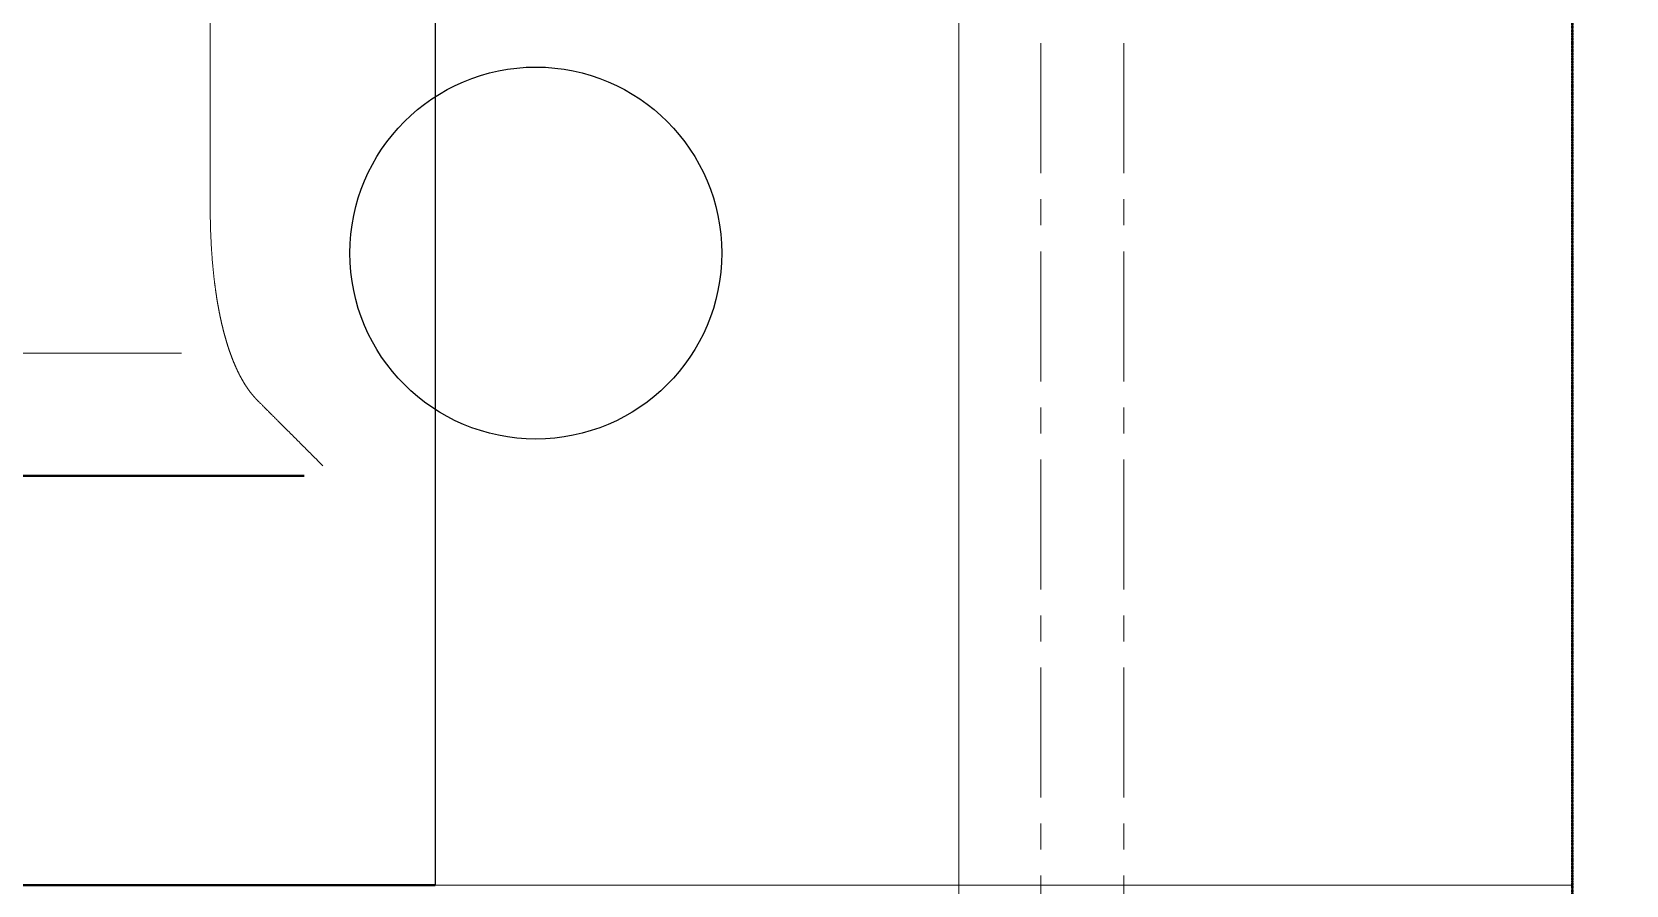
# Model space of a CAD drawing. Header units: millimetres. Extents: x 7371 to 278338, y -43753 to 35464.
# Drawn here: x 20355.1 to 20744.5, y 26710.1 to 26918.5 of the extents above; entities that cross this region are included whole.
import ezdxf

# ---------------------------------------------------------------- set-up
doc = ezdxf.new("R2010")
doc.units = ezdxf.units.MM
doc.header["$MEASUREMENT"] = 0
doc.linetypes.add('CENTER', pattern=[50.8, 31.75, -6.35, 6.35, -6.35])
doc.linetypes.add('DASHED2', pattern=[0.375, 0.25, -0.125])
for name, color, linetype, lineweight in [('8', 8, 'Continuous', 5), ('BODY', 7, 'Continuous', 40), ('BODY2', 7, 'Continuous', 15), ('DINDING', 1, 'Continuous', 20), ('LEGEND', 1, 'DASHED2', 50), ('PIPA AIR BERSIH', 5, 'CENTER', 5)]:
    doc.layers.add(name, color=color, linetype=linetype, lineweight=lineweight)

# ---------------------------------------------------------------- blocks, each defined once
blk = doc.blocks.new('A$Cbe85e2cb')
at = {"layer": 'BODY'}
for points in [[(0, 0.24583), (0, 0.0144)], [(0.1, 0.2466), (0.1, 0.0464)]]:
    blk.add_lwpolyline(points, dxfattribs=at)
at = {"layer": 'BODY2'}
for points in [[(0.13, 0.21927), (0.13, 0.0764)], [(0.10246, 0.04186), (0.10302, 0.04242), (0.10358, 0.04298), (0.10413, 0.04353), (0.10441, 0.04381), (0.10469, 0.04409), (0.10496, 0.04436), (0.10524, 0.04464), (0.10552, 0.04492), (0.10579, 0.04519), (0.10607, 0.04547), (0.10635, 0.04575), (0.10662, 0.04602), (0.1069, 0.0463), (0.10718, 0.04658), (0.10745, 0.04685), (0.10773, 0.04713), (0.108, 0.0474), (0.10828, 0.04768), (0.10855, 0.04795), (0.10883, 0.04823), (0.1091, 0.0485), (0.10938, 0.04878), (0.10965, 0.04905), (0.10992, 0.04932), (0.1102, 0.0496), (0.11047, 0.04987), (0.11074, 0.05014), (0.11102, 0.05042), (0.11129, 0.05069), (0.11156, 0.05096), (0.11183, 0.05123), (0.11197, 0.05137), (0.1121, 0.0515), (0.11224, 0.05164), (0.11238, 0.05178), (0.11251, 0.05191), (0.11265, 0.05205), (0.11278, 0.05218), (0.11292, 0.05232), (0.11305, 0.05245), (0.11319, 0.05259), (0.11332, 0.05272), (0.11346, 0.05286), (0.11359, 0.05299), (0.11373, 0.05313), (0.11386, 0.05326), (0.11399, 0.05339), (0.11413, 0.05353), (0.11426, 0.05366), (0.1144, 0.0538), (0.11453, 0.05393), (0.11466, 0.05406), (0.1148, 0.0542), (0.11493, 0.05433), (0.11507, 0.05447), (0.1152, 0.0546), (0.11533, 0.05473), (0.11547, 0.05487), (0.1156, 0.055), (0.11573, 0.05513), (0.11586, 0.05526), (0.116, 0.0554), (0.11613, 0.05553), (0.11626, 0.05566), (0.1164, 0.0558), (0.11653, 0.05593), (0.11666, 0.05606), (0.11679, 0.05619), (0.11692, 0.05632), (0.11706, 0.05646), (0.11719, 0.05659), (0.11732, 0.05672), (0.11745, 0.05685), (0.11758, 0.05698), (0.11771, 0.05711), (0.11785, 0.05725), (0.11798, 0.05738), (0.11811, 0.05751), (0.11824, 0.05764), (0.11837, 0.05777), (0.1184, 0.0578), (0.11841, 0.05781), (0.11841, 0.05781), (0.11842, 0.05782), (0.11842, 0.05782), (0.11843, 0.05783), (0.11843, 0.05783), (0.11844, 0.05784), (0.11844, 0.05784), (0.11845, 0.05785), (0.11846, 0.05786), (0.11847, 0.05787), (0.11848, 0.05788), (0.11849, 0.05789), (0.1185, 0.0579), (0.11851, 0.05791), (0.11852, 0.05792), (0.11856, 0.05796), (0.11861, 0.05801), (0.11865, 0.05805), (0.1187, 0.05809), (0.11874, 0.05814), (0.11879, 0.05818), (0.11883, 0.05822), (0.11888, 0.05826), (0.11892, 0.05831), (0.11897, 0.05835), (0.11901, 0.05839), (0.11906, 0.05843), (0.11911, 0.05847), (0.11915, 0.05852), (0.1192, 0.05856), (0.11925, 0.0586), (0.11929, 0.05864), (0.11934, 0.05868), (0.11939, 0.05872), (0.11943, 0.05876), (0.11948, 0.05881), (0.11953, 0.05885), (0.11958, 0.05889), (0.11962, 0.05893), (0.11967, 0.05897), (0.11972, 0.05901), (0.11977, 0.05905), (0.11982, 0.05909), (0.11987, 0.05913), (0.11992, 0.05917), (0.11997, 0.05921), (0.12001, 0.05925), (0.12006, 0.05929), (0.12011, 0.05933), (0.12016, 0.05937), (0.12021, 0.05941), (0.12026, 0.05945), (0.12031, 0.05948), (0.12036, 0.05952), (0.12041, 0.05956), (0.12046, 0.0596), (0.12052, 0.05964), (0.12057, 0.05968), (0.12062, 0.05972), (0.12067, 0.05976), (0.12072, 0.05979), (0.12077, 0.05983), (0.12082, 0.05987), (0.12088, 0.05991), (0.12093, 0.05995), (0.12098, 0.05998), (0.12103, 0.06002), (0.12108, 0.06006), (0.12114, 0.0601), (0.12119, 0.06013), (0.12124, 0.06017), (0.1213, 0.06021), (0.12135, 0.06025), (0.1214, 0.06028), (0.12146, 0.06032), (0.12151, 0.06036), (0.12156, 0.06039), (0.12162, 0.06043), (0.12167, 0.06047), (0.12173, 0.0605), (0.12178, 0.06054), (0.12184, 0.06057), (0.12189, 0.06061), (0.12195, 0.06065), (0.122, 0.06068), (0.12206, 0.06072), (0.12211, 0.06075), (0.12217, 0.06079), (0.12222, 0.06083), (0.12228, 0.06086), (0.12234, 0.0609), (0.12239, 0.06093), (0.12245, 0.06097), (0.12251, 0.061), (0.12256, 0.06104), (0.12262, 0.06107), (0.12268, 0.06111), (0.12273, 0.06114), (0.12279, 0.06118), (0.12285, 0.06121), (0.12291, 0.06125), (0.12296, 0.06128), (0.12302, 0.06131), (0.12308, 0.06135), (0.12314, 0.06138), (0.1232, 0.06142), (0.12326, 0.06145), (0.12331, 0.06149), (0.12337, 0.06152), (0.12343, 0.06155), (0.12349, 0.06159), (0.12355, 0.06162), (0.12361, 0.06165), (0.12367, 0.06169), (0.12373, 0.06172), (0.12379, 0.06175), (0.12385, 0.06179), (0.12391, 0.06182), (0.12397, 0.06185), (0.12403, 0.06189), (0.12409, 0.06192), (0.12415, 0.06195), (0.12421, 0.06199), (0.12427, 0.06202), (0.12434, 0.06205), (0.1244, 0.06208), (0.12446, 0.06212), (0.12452, 0.06215), (0.12458, 0.06218), (0.12465, 0.06221), (0.12471, 0.06224), (0.12477, 0.06228), (0.12483, 0.06231), (0.1249, 0.06234), (0.12496, 0.06237), (0.12502, 0.0624), (0.12509, 0.06244), (0.12515, 0.06247), (0.12521, 0.0625), (0.12528, 0.06253), (0.12534, 0.06256), (0.1254, 0.06259), (0.12547, 0.06262), (0.12553, 0.06266), (0.1256, 0.06269), (0.12566, 0.06272), (0.12573, 0.06275), (0.12579, 0.06278), (0.12586, 0.06281), (0.12592, 0.06284), (0.12599, 0.06287), (0.12605, 0.0629), (0.12612, 0.06293), (0.12618, 0.06296), (0.12625, 0.06299), (0.12632, 0.06302), (0.12638, 0.06305), (0.12645, 0.06308), (0.12652, 0.06311), (0.12658, 0.06314), (0.12665, 0.06317), (0.12672, 0.0632), (0.12678, 0.06323), (0.12685, 0.06326), (0.12692, 0.06329), (0.12699, 0.06332), (0.12705, 0.06335), (0.12712, 0.06338), (0.12719, 0.06341), (0.12726, 0.06344), (0.12733, 0.06347), (0.1274, 0.0635), (0.12747, 0.06353), (0.12753, 0.06356), (0.1276, 0.06358), (0.12767, 0.06361), (0.12774, 0.06364), (0.12781, 0.06367), (0.12788, 0.0637), (0.12795, 0.06373), (0.12802, 0.06376), (0.12809, 0.06378), (0.12816, 0.06381), (0.12823, 0.06384), (0.1283, 0.06387), (0.12837, 0.0639), (0.12845, 0.06393), (0.12852, 0.06395), (0.12859, 0.06398), (0.12866, 0.06401), (0.12873, 0.06404), (0.1288, 0.06406), (0.12887, 0.06409), (0.12895, 0.06412), (0.12902, 0.06415), (0.12909, 0.06417), (0.12916, 0.0642), (0.12924, 0.06423), (0.12931, 0.06426), (0.12938, 0.06428), (0.12946, 0.06431), (0.12953, 0.06434), (0.1296, 0.06436), (0.12968, 0.06439), (0.12975, 0.06442), (0.12982, 0.06444), (0.1299, 0.06447), (0.12997, 0.0645), (0.13005, 0.06452), (0.13012, 0.06455), (0.13019, 0.06458), (0.13027, 0.0646), (0.13034, 0.06463), (0.13042, 0.06466), (0.1305, 0.06468), (0.13057, 0.06471), (0.13065, 0.06473), (0.13072, 0.06476), (0.1308, 0.06478), (0.13087, 0.06481), (0.13095, 0.06484), (0.13103, 0.06486), (0.1311, 0.06489), (0.13118, 0.06491), (0.13126, 0.06494), (0.13133, 0.06496), (0.13141, 0.06499), (0.13149, 0.06501), (0.13156, 0.06504), (0.13164, 0.06506), (0.13172, 0.06509), (0.1318, 0.06511), (0.13188, 0.06514), (0.13195, 0.06516), (0.13203, 0.06519), (0.13211, 0.06521), (0.13219, 0.06524), (0.13227, 0.06526), (0.13235, 0.06529), (0.13243, 0.06531), (0.1325, 0.06533), (0.13258, 0.06536), (0.13266, 0.06538), (0.13274, 0.06541), (0.13282, 0.06543), (0.1329, 0.06545), (0.13298, 0.06548), (0.13306, 0.0655), (0.13314, 0.06553), (0.13322, 0.06555), (0.1333, 0.06557), (0.13339, 0.0656), (0.13347, 0.06562), (0.13355, 0.06564), (0.13363, 0.06567), (0.13371, 0.06569), (0.13379, 0.06571), (0.13387, 0.06574), (0.13395, 0.06576), (0.13404, 0.06578), (0.13412, 0.0658), (0.1342, 0.06583), (0.13428, 0.06585), (0.13437, 0.06587), (0.13445, 0.06589), (0.13453, 0.06592), (0.13461, 0.06594), (0.1347, 0.06596), (0.13478, 0.06598), (0.13486, 0.06601), (0.13495, 0.06603), (0.13503, 0.06605), (0.13511, 0.06607), (0.1352, 0.06609), (0.13528, 0.06612), (0.13537, 0.06614), (0.13545, 0.06616), (0.13554, 0.06618), (0.13562, 0.0662), (0.13571, 0.06622), (0.13579, 0.06625), (0.13588, 0.06627), (0.13596, 0.06629), (0.13605, 0.06631), (0.13613, 0.06633), (0.13622, 0.06635), (0.1363, 0.06637), (0.13639, 0.06639), (0.13647, 0.06641), (0.13656, 0.06643), (0.13665, 0.06646), (0.13673, 0.06648), (0.13682, 0.0665), (0.13691, 0.06652), (0.13699, 0.06654), (0.13708, 0.06656), (0.13717, 0.06658), (0.13726, 0.0666), (0.13734, 0.06662), (0.13743, 0.06664), (0.13752, 0.06666), (0.13761, 0.06668), (0.13769, 0.0667), (0.13778, 0.06672), (0.13787, 0.06674), (0.13796, 0.06676), (0.13805, 0.06678), (0.13814, 0.0668), (0.13822, 0.06682), (0.13831, 0.06683), (0.1384, 0.06685), (0.13849, 0.06687), (0.13858, 0.06689), (0.13867, 0.06691), (0.13876, 0.06693), (0.13885, 0.06695), (0.13894, 0.06697), (0.13903, 0.06699), (0.13912, 0.06701), (0.13921, 0.06702), (0.1393, 0.06704), (0.13939, 0.06706), (0.13948, 0.06708), (0.13957, 0.0671), (0.13966, 0.06712), (0.13975, 0.06713), (0.13984, 0.06715), (0.13993, 0.06717), (0.14003, 0.06719), (0.14012, 0.06721), (0.14021, 0.06722), (0.1403, 0.06724), (0.14039, 0.06726), (0.14048, 0.06728), (0.14058, 0.06729), (0.14067, 0.06731), (0.14076, 0.06733), (0.14085, 0.06735), (0.14095, 0.06736), (0.14104, 0.06738), (0.14113, 0.0674), (0.14122, 0.06741), (0.14132, 0.06743), (0.14141, 0.06745), (0.1415, 0.06746), (0.1416, 0.06748), (0.14169, 0.0675), (0.14178, 0.06751), (0.14188, 0.06753), (0.14197, 0.06755), (0.14206, 0.06756), (0.14216, 0.06758), (0.14225, 0.0676), (0.14235, 0.06761), (0.14244, 0.06763), (0.14254, 0.06764), (0.14263, 0.06766), (0.14273, 0.06768), (0.14282, 0.06769), (0.14292, 0.06771), (0.14301, 0.06772), (0.14311, 0.06774), (0.1432, 0.06775), (0.1433, 0.06777), (0.14339, 0.06778), (0.14349, 0.0678), (0.14358, 0.06782), (0.14368, 0.06783), (0.14378, 0.06785), (0.14387, 0.06786), (0.14397, 0.06787), (0.14406, 0.06789), (0.14416, 0.0679), (0.14426, 0.06792), (0.14435, 0.06793), (0.14445, 0.06795), (0.14455, 0.06796), (0.14464, 0.06798), (0.14474, 0.06799), (0.14484, 0.06801), (0.14494, 0.06802), (0.14503, 0.06803), (0.14513, 0.06805), (0.14523, 0.06806), (0.14533, 0.06808), (0.14542, 0.06809), (0.14552, 0.0681), (0.14562, 0.06812), (0.14572, 0.06813), (0.14582, 0.06814), (0.14591, 0.06816), (0.14601, 0.06817), (0.14611, 0.06818), (0.14621, 0.0682), (0.14631, 0.06821), (0.14641, 0.06822), (0.14651, 0.06823), (0.1466, 0.06825), (0.1467, 0.06826), (0.1468, 0.06827), (0.1469, 0.06829), (0.147, 0.0683), (0.1471, 0.06831), (0.1472, 0.06832), (0.1473, 0.06834), (0.1474, 0.06835), (0.1475, 0.06836), (0.1476, 0.06837), (0.1477, 0.06838), (0.1478, 0.0684), (0.1479, 0.06841), (0.148, 0.06842), (0.1481, 0.06843), (0.1482, 0.06844), (0.1483, 0.06845), (0.1485, 0.06848), (0.14871, 0.0685), (0.14891, 0.06852), (0.14911, 0.06855), (0.14931, 0.06857), (0.14952, 0.06859), (0.14972, 0.06861), (0.14992, 0.06863), (0.15013, 0.06865), (0.15033, 0.06867), (0.15054, 0.06869), (0.15074, 0.06871), (0.15095, 0.06873), (0.15116, 0.06875), (0.15136, 0.06877), (0.15157, 0.06879), (0.15178, 0.06881), (0.15198, 0.06882), (0.15219, 0.06884), (0.1524, 0.06886), (0.15261, 0.06888), (0.15282, 0.06889), (0.15302, 0.06891), (0.15323, 0.06893), (0.15344, 0.06894), (0.15365, 0.06896), (0.15386, 0.06897), (0.15407, 0.06899), (0.15428, 0.069), (0.15449, 0.06902), (0.15471, 0.06903), (0.15492, 0.06905), (0.15513, 0.06906), (0.15534, 0.06907), (0.15555, 0.06909), (0.15577, 0.0691), (0.15598, 0.06911), (0.15619, 0.06913), (0.1564, 0.06914), (0.15662, 0.06915), (0.15683, 0.06916), (0.15705, 0.06917), (0.15726, 0.06918), (0.15748, 0.06919), (0.15769, 0.0692), (0.15791, 0.06921), (0.15812, 0.06922), (0.15834, 0.06923), (0.15855, 0.06924), (0.15877, 0.06925), (0.15898, 0.06926), (0.1592, 0.06927), (0.15942, 0.06928), (0.15963, 0.06929), (0.15985, 0.06929), (0.16007, 0.0693), (0.16029, 0.06931), (0.1605, 0.06931), (0.16072, 0.06932), (0.16094, 0.06933), (0.16116, 0.06933), (0.16138, 0.06934), (0.1616, 0.06934), (0.16182, 0.06935), (0.16204, 0.06935), (0.16226, 0.06936), (0.16248, 0.06936), (0.1627, 0.06937), (0.16292, 0.06937), (0.16314, 0.06938), (0.16336, 0.06938), (0.16358, 0.06938), (0.1638, 0.06939), (0.16402, 0.06939), (0.16424, 0.06939), (0.16447, 0.06939)], [(0.16447, 0.06939), (0.34553, 0.06939)]]:
    blk.add_lwpolyline(points, dxfattribs=at)

msp = doc.modelspace()

# ---------------------------------------------------------------- linework, layer by layer
msp.add_line((20453.62, 27184.81), (20453.62, 26710.14))
at = {"color": 8}
msp.add_lwpolyline([(24598.72, 24136.94), (20731.43, 24136.94), (20731.43, 31201.99), (24598.72, 31201.99)], close=True, dxfattribs=at)
msp.add_circle((20478.19, 26864.48), 45.41, dxfattribs=at)
at = {"layer": '8', "color": 8, "transparency": 33554687}
msp.add_line((20731.43, 27484.6), (20731.43, 24136.94), dxfattribs=at)
at = {"layer": 'DINDING', "color": 8}
for points in [[(20581.53, 24136.94), (20581.53, 31052.1), (20731.43, 31052.1), (20731.43, 24136.94)], [(19949.47, 26560.25), (20731.43, 26560.25), (20731.43, 26710.14), (19949.47, 26710.14)]]:
    msp.add_lwpolyline(points, close=True, dxfattribs=at)
at = {"layer": 'LEGEND', "color": 8}
msp.add_lwpolyline([(20731.43, 31202), (24598.72, 31202), (24598.72, 24136.94), (20731.43, 24136.94)], close=True, dxfattribs=at)
at = {"layer": 'PIPA AIR BERSIH'}
for points in [[(20621.84, 25105.95), (20621.84, 28868.66)], [(20601.53, 25105.95), (20601.53, 26954.96)]]:
    msp.add_lwpolyline(points, dxfattribs=at)

# ---------------------------------------------------------------- block references
at = {"xscale": 999.2999589644505, "yscale": 999.2999589644505, "zscale": 999.2999589644505, "rotation": 90}
msp.add_blockref('A$Cbe85e2cb', (20468.01, 26710.14), dxfattribs=at)

doc.saveas('drawing.dxf')
